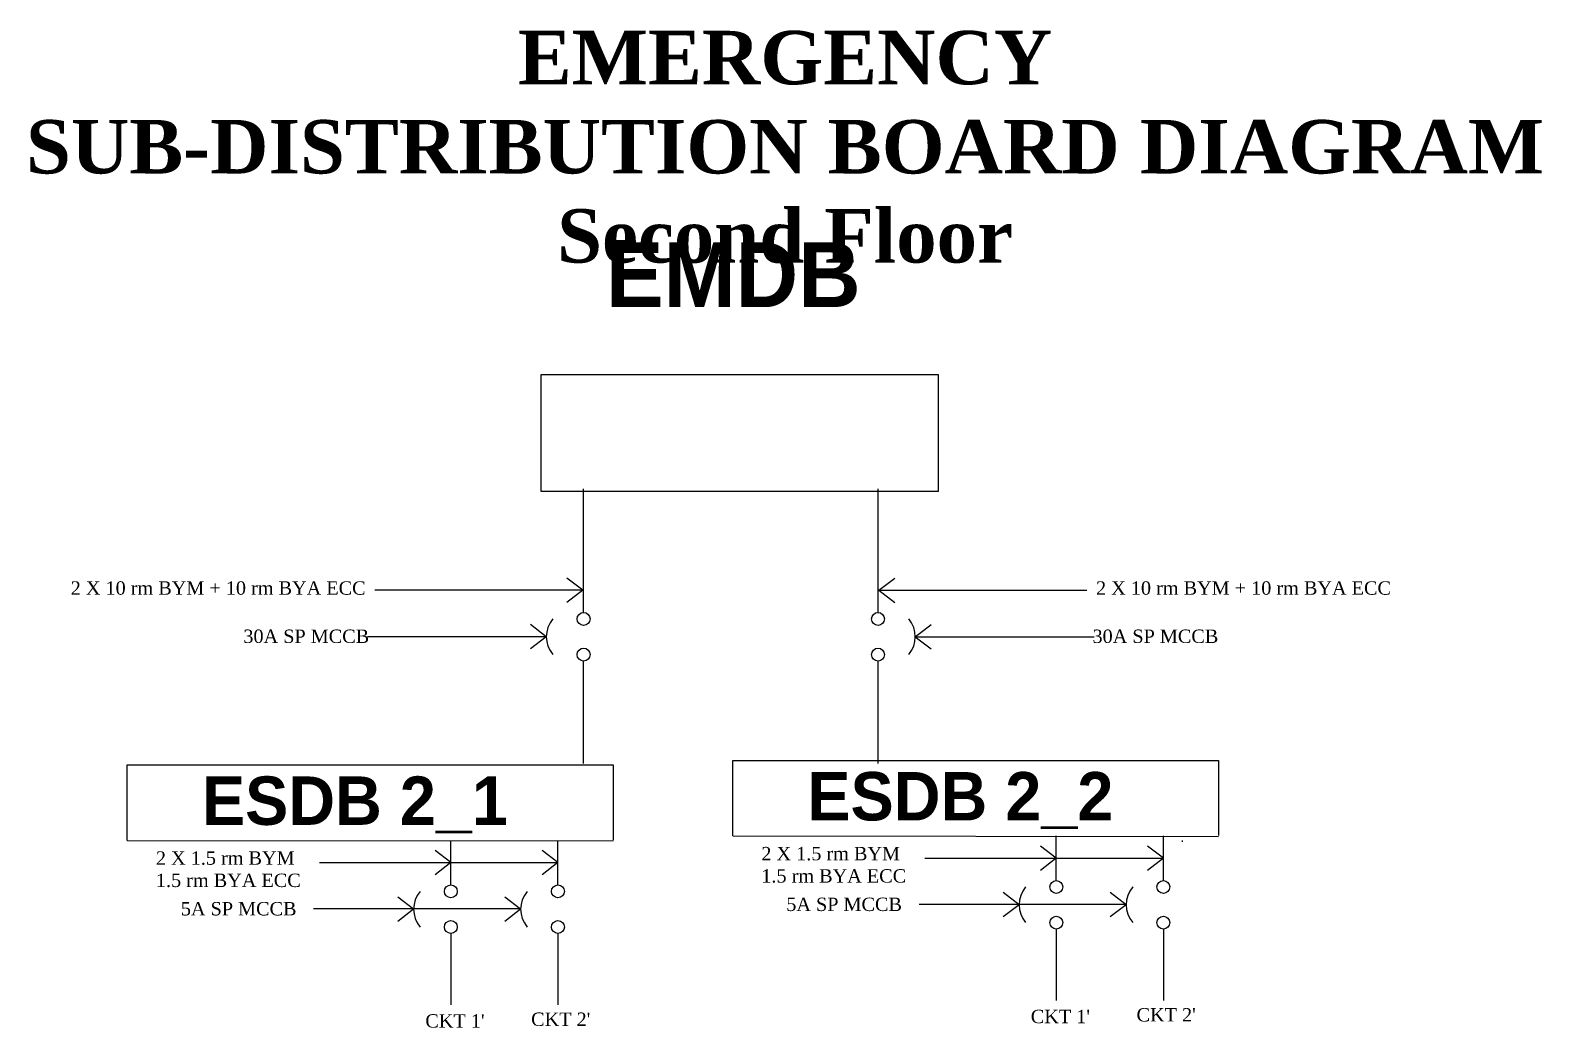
# Model space of a CAD drawing. Header units: inches. Extents: x -19236 to 2549, y 984 to 4513.
# Drawn here: x -9868.8 to -9699.3, y 3225 to 3336.9 of the extents above; entities that cross this region are included whole.
import ezdxf

# ---------------------------------------------------------------- set-up
doc = ezdxf.new("R2010")
doc.units = ezdxf.units.IN
doc.header["$LTSCALE"] = 20
doc.header["$MEASUREMENT"] = 0
doc.styles.get("Standard").update_dxf_attribs({"font": 'arial.ttf'})

msp = doc.modelspace()

# ---------------------------------------------------------------- linework, layer by layer
for p, q in [((-9806.72304, 3271.59753), (-9806.72304, 3285.47061)), ((-9773.71511, 3271.59753), (-9773.71511, 3285.47061)), ((-9806.82347, 3274.09753), (-9830.12748, 3274.09753)), ((-9806.82347, 3274.09753), (-9808.59462, 3275.46261)), ((-9806.82347, 3274.09753), (-9808.59462, 3272.73245)), ((-9773.61468, 3274.09753), (-9771.84353, 3275.46261)), ((-9773.61468, 3274.09753), (-9750.31067, 3274.09753)), ((-9773.61468, 3274.09753), (-9771.84353, 3272.73245)), ((-9810.90307, 3268.8738), (-9830.94046, 3268.8738)), ((-9810.90307, 3268.8738), (-9812.67422, 3270.23888)), ((-9810.90307, 3268.8738), (-9812.67422, 3267.50872)), ((-9769.53507, 3268.8738), (-9767.76393, 3270.23888)), ((-9769.53507, 3268.8738), (-9749.49769, 3268.8738)), ((-9769.53507, 3268.8738), (-9767.76393, 3267.50872)), ((-9806.72304, 3254.6724), (-9806.72304, 3266.15008)), ((-9773.71511, 3254.6724), (-9773.71511, 3266.15008)), ((-9857.87725, 3254.49646), (-9803.40527, 3254.50652)), ((-9857.87725, 3246.03201), (-9857.87725, 3254.49646)), ((-9803.41189, 3254.49106), (-9803.41189, 3246.06454)), ((-9790.00474, 3254.99242), (-9735.53276, 3255.00248)), ((-9790.00474, 3246.52797), (-9790.00474, 3254.99242)), ((-9735.53938, 3254.98703), (-9735.53938, 3246.5605)), ((-9857.87725, 3246.03201), (-9803.40276, 3245.96643)), ((-9821.60324, 3241.03201), (-9821.60324, 3246.03201)), ((-9809.60324, 3241.03201), (-9809.60324, 3246.03201)), ((-9790.00474, 3246.52797), (-9735.53025, 3246.4624)), ((-9753.73072, 3244.02797), (-9755.50187, 3245.39305)), ((-9753.73072, 3241.52797), (-9753.73072, 3246.52797)), ((-9741.73072, 3244.02797), (-9743.50187, 3245.39305)), ((-9741.73072, 3241.52797), (-9741.73072, 3246.52797)), ((-9739.57286, 3245.87133), (-9739.57286, 3246.03201)), ((-9809.70431, 3243.49673), (-9836.33365, 3243.49673)), ((-9821.60324, 3243.53201), (-9823.37438, 3244.89709)), ((-9821.60324, 3243.53201), (-9823.37438, 3242.16693)), ((-9809.60324, 3243.53201), (-9811.37438, 3244.89709)), ((-9809.60324, 3243.53201), (-9811.37438, 3242.16693)), ((-9741.8318, 3243.9927), (-9768.46113, 3243.9927)), ((-9753.73072, 3244.02797), (-9755.50187, 3242.66289)), ((-9741.73072, 3244.02797), (-9743.50187, 3242.66289)), ((-9757.91076, 3238.80424), (-9759.68191, 3240.16932)), ((-9745.91076, 3238.80424), (-9747.68191, 3240.16932)), ((-9813.83335, 3238.3552), (-9836.9919, 3238.3552)), ((-9825.78327, 3238.30828), (-9827.55442, 3239.67336)), ((-9825.78327, 3238.30828), (-9827.55442, 3236.9432)), ((-9813.78327, 3238.30828), (-9815.55442, 3239.67336)), ((-9813.78327, 3238.30828), (-9815.55442, 3236.9432)), ((-9745.96084, 3238.85117), (-9769.11939, 3238.85117)), ((-9757.91076, 3238.80424), (-9759.68191, 3237.43917)), ((-9745.91076, 3238.80424), (-9747.68191, 3237.43917)), ((-9821.60324, 3235.58455), (-9821.60324, 3227.58455)), ((-9809.60324, 3235.58455), (-9809.60324, 3227.58455)), ((-9753.73072, 3236.08052), (-9753.73072, 3228.08052)), ((-9741.73072, 3236.08052), (-9741.73072, 3228.08052))]:
    msp.add_line(p, q)
msp.add_lwpolyline([(-9811.46394, 3298.31504), (-9766.98753, 3298.31504), (-9766.98753, 3285.18831), (-9811.46394, 3285.18831)], close=True)
for centre in [(-9806.72304, 3270.8738), (-9773.71511, 3270.8738), (-9806.72304, 3266.8738), (-9773.71511, 3266.8738), (-9821.60324, 3240.30828), (-9809.60324, 3240.30828), (-9753.73072, 3240.80424), (-9741.73072, 3240.80424), (-9821.60324, 3236.30828), (-9809.60324, 3236.30828), (-9753.73072, 3236.80424), (-9741.73072, 3236.80424)]:
    msp.add_circle(centre, 0.72373)
at = {"linetype": 'ByBlock'}
for centre, start, end in [((-9807.83386, 3268.8738), 139.3351751, 220.6648249), ((-9772.60429, 3268.8738), 319.3351751, 40.6648249), ((-9822.71406, 3238.30828), 139.3351751, 220.6648249), ((-9810.71406, 3238.30828), 139.3351751, 220.6648249), ((-9754.84155, 3238.80424), 139.3351751, 220.6648249), ((-9742.84155, 3238.80424), 139.3351751, 220.6648249)]:
    msp.add_arc(centre, 3.06921, start, end, dxfattribs=at)

# ---------------------------------------------------------------- texts
at = {"insert": (-9784.14421, 3336.85471), "char_height": 6, "width": 168.1502607, "attachment_point": 2}
msp.add_mtext('{\\fTimes New Roman|b1|i0|c0|p18;\\C43;\\c3649492;EMERGENCY \\PSUB-DISTRIBUTION BOARD DIAGRAM\\PSecond Floor}', dxfattribs=at)
at = {"linetype": 'Continuous', "lineweight": 13, "attachment_point": 2}
for s, insert, char_height, width in [('{\\fTimes New Roman|b1|i0|c0|p18;\\C5; \\fAgency FB|b1|i0|c0|p34;\\H0.2887x;\\C43;\\c3649492;EMDB }', (-9794.68875, 3313.11397), 25.1265749, 62.7757851), ('{\\fAgency FB|b1|i0|c0|p34;\\H0.2887x;\\C43;\\c3649492;ESDB 2_2}', (-9764.48815, 3253.69777), 18.8091422, 32.4906903), ('{\\fAgency FB|b1|i0|c0|p34;\\H0.2887x;\\C43;\\c3649492;ESDB 2_1}', (-9832.36066, 3253.2018), 18.8091422, 32.4906903)]:
    msp.add_mtext(s, dxfattribs=dict(at, insert=insert, char_height=char_height, width=width))
at = {"color": 1, "char_height": 1.5}
for s, insert, width, attachment_point in [('{\\fTimes New Roman|b0|i0|c0|p18;2 X 10 rm BYM + 10 rm BYA ECC}', (-9831.16226, 3275.0916), 33.3698051, 3), ('{\\fTimes New Roman|b0|i0|c0|p18;2 X 10 rm BYM + 10 rm BYA ECC}', (-9749.27589, 3275.0916), 33.3698051, 1), ('\\pt0;{\\fTimes New Roman|b0|i0|c0|p18;30A SP MCCB}', (-9844.86692, 3269.68056), 18.7793897, 1), ('\\pt0;{\\fTimes New Roman|b0|i0|c0|p18;30A SP MCCB}', (-9735.57123, 3269.68056), 18.7793897, 3)]:
    msp.add_mtext(s, dxfattribs=dict(at, insert=insert, width=width, attachment_point=attachment_point))
at = {"color": 2, "char_height": 1.5, "width": 18.7793897, "attachment_point": 1}
for s, insert in [('{\\fTimes New Roman|b0|i0|c0|p18;2 X 1.5 rm BYM\\P1.5 rm BYA ECC}', (-9786.79922, 3245.29622)), ('{\\fTimes New Roman|b0|i0|c0|p18;2 X 1.5 rm BYM\\P1.5 rm BYA ECC}', (-9854.67173, 3244.80025)), ('\\pt0;{\\fTimes New Roman|b0|i0|c0|p18;5A SP MCCB}', (-9851.87662, 3239.11157)), ('\\pt0;{\\fTimes New Roman|b0|i0|c0|p18;5A SP MCCB}', (-9784.00411, 3239.60753))]:
    msp.add_mtext(s, dxfattribs=dict(at, insert=insert))
at = {"color": 6, "char_height": 1.5, "width": 18.7793897, "attachment_point": 1}
for s, insert in [("\\pt0;{\\fTimes New Roman|b0|i0|c0|p18;CKT 1'}", (-9824.46594, 3226.52746)), ("\\pt0;{\\fTimes New Roman|b0|i0|c0|p18;CKT 2'}", (-9812.60863, 3226.71539)), ("\\pt0;{\\fTimes New Roman|b0|i0|c0|p18;CKT 1'}", (-9756.59342, 3227.02342)), ("\\pt0;{\\fTimes New Roman|b0|i0|c0|p18;CKT 2'}", (-9744.73612, 3227.21135))]:
    msp.add_mtext(s, dxfattribs=dict(at, insert=insert))

doc.saveas('drawing.dxf')
